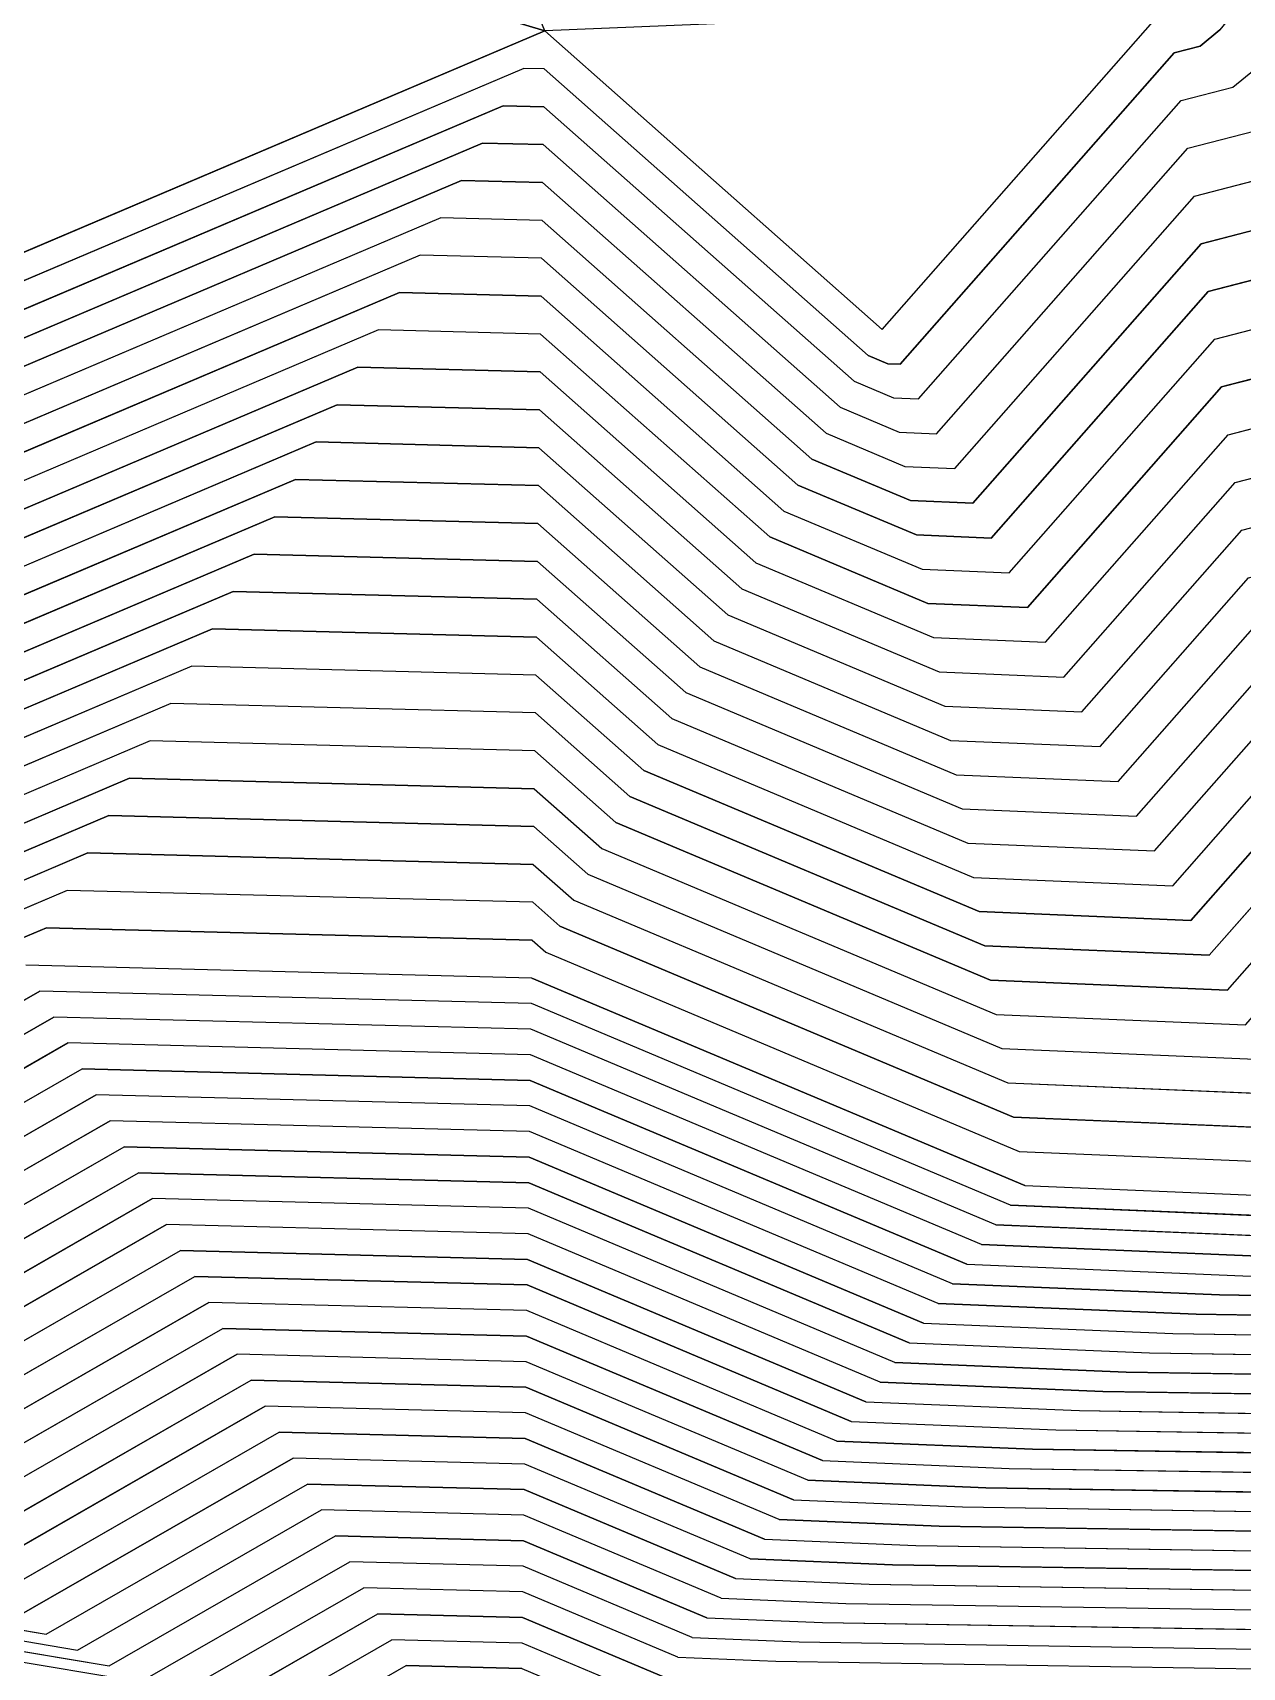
# Model space of a CAD drawing. Extents: x 7084 to 11035, y 13750 to 16729.
# Drawn here: x 9095.4 to 9309.5, y 14689.5 to 14979 of the extents above; entities that cross this region are included whole.
import ezdxf

# ---------------------------------------------------------------- set-up
doc = ezdxf.new("R2010")
doc.units = 0
doc.layers.add('Level 1', color=7, linetype='Continuous')

msp = doc.modelspace()

# ---------------------------------------------------------------- linework, layer by layer
at = {"layer": 'Level 1'}
for p, q in [((9245.76, 14926.48), (9296.31, 14983.92)), ((9018.3, 14908.1), (9186.02, 14979.33)), ((9186.02, 14979.33), (9018.3, 14908.1)), ((9186.02, 14979.33), (9245.76, 14926.48)), ((9302.1, 14976.66), (9305.59, 14979.51)), ((9297.5, 14975.47), (9302.1, 14976.66)), ((9248.98, 14920.32), (9297.5, 14975.47)), ((9307.89, 14969.4), (9314.87, 14975.1)), ((9182.35, 14972.71), (9021.33, 14904.33)), ((9185.93, 14972.62), (9182.35, 14972.71)), ((9185.93, 14972.62), (9243.28, 14921.88)), ((9298.7, 14967.01), (9307.89, 14969.4)), ((9178.67, 14966.09), (9024.36, 14900.56)), ((9185.84, 14965.91), (9178.67, 14966.09)), ((9185.84, 14965.91), (9240.8, 14917.29)), ((9252.19, 14914.16), (9298.7, 14967.01)), ((9299.89, 14958.55), (9313.68, 14962.14)), ((9174.99, 14959.47), (9027.39, 14896.79)), ((9185.75, 14959.2), (9174.99, 14959.47)), ((9185.75, 14959.2), (9238.32, 14912.69)), ((9255.41, 14908.01), (9299.89, 14958.55)), ((9171.32, 14952.86), (9030.43, 14893.03)), ((9185.66, 14952.49), (9171.32, 14952.86)), ((9301.09, 14950.1), (9319.47, 14954.88)), ((9185.66, 14952.49), (9235.84, 14908.1)), ((9258.63, 14901.85), (9301.09, 14950.1)), ((9302.28, 14941.64), (9325.26, 14947.62)), ((9167.64, 14946.24), (9033.46, 14889.26)), ((9185.56, 14945.78), (9167.64, 14946.24)), ((9185.56, 14945.78), (9233.35, 14903.5)), ((9261.85, 14895.69), (9302.28, 14941.64)), ((9163.97, 14939.62), (9036.49, 14885.49)), ((9185.47, 14939.07), (9163.97, 14939.62)), ((9185.47, 14939.07), (9230.87, 14898.91)), ((9303.48, 14933.19), (9331.05, 14940.36)), ((9160.29, 14933), (9039.53, 14881.72)), ((9185.38, 14932.36), (9160.29, 14933)), ((9265.06, 14889.53), (9303.48, 14933.19)), ((9304.67, 14924.73), (9336.84, 14933.1)), ((9185.38, 14932.36), (9228.39, 14894.31)), ((9156.61, 14926.39), (9042.56, 14877.95)), ((9185.29, 14925.65), (9156.61, 14926.39)), ((9185.29, 14925.65), (9225.91, 14889.72)), ((9268.28, 14883.38), (9304.67, 14924.73)), ((9305.87, 14916.28), (9342.63, 14925.84)), ((9243.28, 14921.88), (9246.77, 14920.41)), ((9152.94, 14919.77), (9045.59, 14874.19)), ((9185.2, 14918.94), (9152.94, 14919.77)), ((9185.2, 14918.94), (9223.43, 14885.12)), ((9246.77, 14920.41), (9248.98, 14920.32)), ((9307.06, 14907.82), (9348.42, 14918.58)), ((9240.8, 14917.29), (9247.78, 14914.35)), ((9271.5, 14877.22), (9305.87, 14916.28)), ((9149.26, 14913.15), (9048.62, 14870.42)), ((9185.1, 14912.23), (9149.26, 14913.15)), ((9238.32, 14912.69), (9248.79, 14908.28)), ((9247.78, 14914.35), (9252.19, 14914.16)), ((9185.1, 14912.23), (9220.95, 14880.53)), ((9308.26, 14899.37), (9354.21, 14911.32)), ((9145.58, 14906.54), (9051.66, 14866.65)), ((9185.01, 14905.53), (9145.58, 14906.54)), ((9235.84, 14908.1), (9249.81, 14902.22)), ((9248.79, 14908.28), (9255.41, 14908.01)), ((9274.71, 14871.06), (9307.06, 14907.82)), ((9185.01, 14905.53), (9218.47, 14875.93)), ((9309.45, 14890.91), (9360, 14904.05)), ((9233.35, 14903.5), (9250.82, 14896.15)), ((9249.81, 14902.22), (9258.63, 14901.85)), ((9141.91, 14899.92), (9054.69, 14862.88)), ((9184.92, 14898.82), (9141.91, 14899.92)), ((9184.92, 14898.82), (9215.98, 14871.34)), ((9230.87, 14898.91), (9251.83, 14890.08)), ((9277.93, 14864.9), (9308.26, 14899.37)), ((9250.82, 14896.15), (9261.85, 14895.69)), ((9138.23, 14893.3), (9057.72, 14859.11)), ((9184.83, 14892.11), (9138.23, 14893.3)), ((9184.83, 14892.11), (9213.5, 14866.74)), ((9228.39, 14894.31), (9252.84, 14884.02)), ((9225.91, 14889.72), (9253.85, 14877.95)), ((9251.83, 14890.08), (9265.06, 14889.53)), ((9281.15, 14858.75), (9309.45, 14890.91)), ((9134.56, 14886.68), (9060.76, 14855.34)), ((9184.74, 14885.4), (9134.56, 14886.68)), ((9184.74, 14885.4), (9211.02, 14862.15)), ((9223.43, 14885.12), (9254.86, 14871.89)), ((9252.84, 14884.02), (9268.28, 14883.38)), ((9220.95, 14880.53), (9255.87, 14865.82)), ((9284.36, 14852.59), (9310.65, 14882.46)), ((9130.88, 14880.07), (9063.79, 14851.58)), ((9184.64, 14878.69), (9130.88, 14880.07)), ((9184.64, 14878.69), (9208.54, 14857.55)), ((9253.85, 14877.95), (9271.5, 14877.22)), ((9218.47, 14875.93), (9256.88, 14859.76)), ((9127.2, 14873.45), (9066.82, 14847.81)), ((9184.55, 14871.98), (9127.2, 14873.45)), ((9184.55, 14871.98), (9206.06, 14852.96)), ((9254.86, 14871.89), (9274.71, 14871.06)), ((9287.58, 14846.43), (9311.84, 14874)), ((9215.98, 14871.34), (9257.89, 14853.69)), ((9123.53, 14866.83), (9069.85, 14844.04)), ((9184.46, 14865.27), (9123.53, 14866.83)), ((9213.5, 14866.74), (9258.9, 14847.62)), ((9184.46, 14865.27), (9203.58, 14848.36)), ((9255.87, 14865.82), (9277.93, 14864.9)), ((9290.8, 14840.27), (9313.04, 14865.55)), ((9119.85, 14860.22), (9072.89, 14840.27)), ((9184.37, 14858.56), (9119.85, 14860.22)), ((9211.02, 14862.15), (9259.92, 14841.56)), ((9184.37, 14858.56), (9201.1, 14843.76)), ((9208.54, 14857.55), (9260.93, 14835.49)), ((9256.88, 14859.76), (9281.15, 14858.75)), ((9294.01, 14834.11), (9314.23, 14857.09)), ((9116.17, 14853.6), (9075.92, 14836.5)), ((9184.28, 14851.85), (9116.17, 14853.6)), ((9184.28, 14851.85), (9198.61, 14839.17)), ((9206.06, 14852.96), (9261.94, 14829.43)), ((9257.89, 14853.69), (9284.36, 14852.59)), ((9297.23, 14827.96), (9315.43, 14848.64)), ((9112.5, 14846.98), (9078.95, 14832.74)), ((9184.18, 14845.14), (9112.5, 14846.98)), ((9203.58, 14848.36), (9262.95, 14823.36)), ((9258.9, 14847.62), (9287.58, 14846.43)), ((9184.18, 14845.14), (9196.13, 14834.57)), ((9201.1, 14843.76), (9263.96, 14817.3)), ((9108.82, 14840.36), (9081.99, 14828.97)), ((9184.09, 14838.43), (9108.82, 14840.36)), ((9259.92, 14841.56), (9290.8, 14840.27)), ((9300.45, 14821.8), (9316.62, 14840.18)), ((9184.09, 14838.43), (9193.65, 14829.98)), ((9198.61, 14839.17), (9264.97, 14811.23)), ((9196.13, 14834.57), (9265.98, 14805.16)), ((9260.93, 14835.49), (9294.01, 14834.11)), ((9105.15, 14833.75), (9085.02, 14825.2)), ((9184, 14831.72), (9105.15, 14833.75)), ((9184, 14831.72), (9191.17, 14825.38)), ((9303.66, 14815.64), (9317.82, 14831.72)), ((9193.65, 14829.98), (9266.99, 14799.1)), ((9261.94, 14829.43), (9297.23, 14827.96)), ((9101.47, 14827.13), (9088.05, 14821.43)), ((9183.91, 14825.02), (9101.47, 14827.13)), ((9183.91, 14825.02), (9188.69, 14820.79)), ((9191.17, 14825.38), (9268, 14793.03)), ((9262.95, 14823.36), (9300.45, 14821.8)), ((9306.88, 14809.48), (9319.01, 14823.27)), ((9097.79, 14820.51), (9091.08, 14817.66)), ((9183.82, 14818.31), (9097.79, 14820.51)), ((9188.69, 14820.79), (9269.01, 14786.97)), ((9183.82, 14818.31), (9186.21, 14816.19)), ((9263.96, 14817.3), (9303.66, 14815.64)), ((9183.73, 14811.6), (9094.12, 14813.9)), ((9186.21, 14816.19), (9270.02, 14780.9)), ((9271.04, 14774.84), (9183.73, 14811.6)), ((9183.73, 14811.6), (9271.04, 14774.84)), ((9264.97, 14811.23), (9306.88, 14809.48)), ((8991.71, 14749.04), (9096.61, 14809.3)), ((9183.66, 14807.07), (9096.61, 14809.3)), ((9268.48, 14771.36), (9183.66, 14807.07)), ((9265.98, 14805.16), (9310.1, 14803.33)), ((8997.29, 14746.21), (9099.11, 14804.7)), ((9183.59, 14802.54), (9099.11, 14804.7)), ((9265.92, 14767.88), (9183.59, 14802.54)), ((9002.87, 14743.39), (9101.6, 14800.11)), ((9183.53, 14798.01), (9101.6, 14800.11)), ((9263.36, 14764.4), (9183.53, 14798.01)), ((9266.99, 14799.1), (9313.31, 14797.17)), ((9008.45, 14740.57), (9104.1, 14795.51)), ((9183.46, 14793.48), (9104.1, 14795.51)), ((9014.03, 14737.75), (9106.59, 14790.92)), ((9183.4, 14788.95), (9106.59, 14790.92)), ((9260.79, 14760.92), (9183.46, 14793.48)), ((9268, 14793.03), (9316.53, 14791.01)), ((9258.23, 14757.44), (9183.4, 14788.95)), ((9019.61, 14734.92), (9109.08, 14786.32)), ((9183.33, 14784.42), (9109.08, 14786.32)), ((9269.01, 14786.97), (9319.75, 14784.85)), ((9255.67, 14753.96), (9183.33, 14784.42)), ((9025.19, 14732.1), (9111.58, 14781.73)), ((9183.27, 14779.89), (9111.58, 14781.73)), ((9253.11, 14750.48), (9183.27, 14779.89)), ((9270.02, 14780.9), (9322.96, 14778.7)), ((9030.77, 14729.28), (9114.07, 14777.13)), ((9183.2, 14775.36), (9114.07, 14777.13)), ((9250.55, 14747), (9183.2, 14775.36)), ((9271.04, 14774.84), (9326.18, 14772.54)), ((9036.35, 14726.45), (9116.57, 14772.54)), ((9183.13, 14770.83), (9116.57, 14772.54)), ((9247.99, 14743.52), (9183.13, 14770.83)), ((9268.48, 14771.36), (9322.04, 14769.12)), ((9041.93, 14723.63), (9119.06, 14767.94)), ((9183.07, 14766.3), (9119.06, 14767.94)), ((9265.92, 14767.88), (9317.91, 14765.71)), ((9245.43, 14740.04), (9183.07, 14766.3)), ((9047.51, 14720.81), (9121.56, 14763.35)), ((9183, 14761.77), (9121.56, 14763.35)), ((9242.87, 14736.56), (9183, 14761.77)), ((9263.36, 14764.4), (9313.77, 14762.3)), ((9260.79, 14760.92), (9309.64, 14758.88)), ((9053.09, 14717.99), (9124.05, 14758.75)), ((9182.94, 14757.24), (9124.05, 14758.75)), ((9240.31, 14733.08), (9182.94, 14757.24)), ((9258.23, 14757.44), (9305.5, 14755.47)), ((9058.67, 14715.16), (9126.55, 14754.16)), ((9182.87, 14752.71), (9126.55, 14754.16)), ((9255.67, 14753.96), (9301.36, 14752.06)), ((9305.5, 14755.47), (9347.19, 14754.81)), ((9237.75, 14729.6), (9182.87, 14752.71)), ((9253.11, 14750.48), (9297.23, 14748.64)), ((9301.36, 14752.06), (9351.39, 14751.27)), ((9064.25, 14712.34), (9129.04, 14749.56)), ((9182.81, 14748.18), (9129.04, 14749.56)), ((9235.19, 14726.13), (9182.81, 14748.18)), ((9297.23, 14748.64), (9355.59, 14747.72)), ((9069.83, 14709.52), (9131.54, 14744.97)), ((9182.74, 14743.65), (9131.54, 14744.97)), ((9250.55, 14747), (9293.09, 14745.23)), ((9293.09, 14745.23), (9359.79, 14744.18)), ((9232.63, 14722.65), (9182.74, 14743.65)), ((9247.99, 14743.52), (9288.96, 14741.82)), ((9288.96, 14741.82), (9363.99, 14740.63)), ((9075.41, 14706.69), (9134.03, 14740.37)), ((9182.68, 14739.12), (9134.03, 14740.37)), ((9230.07, 14719.17), (9182.68, 14739.12)), ((9245.43, 14740.04), (9284.82, 14738.4)), ((9080.99, 14703.87), (9136.53, 14735.78)), ((9182.61, 14734.59), (9136.53, 14735.78)), ((9242.87, 14736.56), (9280.69, 14734.99)), ((9284.82, 14738.4), (9368.19, 14737.09)), ((9227.51, 14715.69), (9182.61, 14734.59)), ((9240.31, 14733.08), (9276.55, 14731.57)), ((9280.69, 14734.99), (9372.39, 14733.54)), ((9086.57, 14701.05), (9139.02, 14731.18)), ((9182.54, 14730.06), (9139.02, 14731.18)), ((9224.95, 14712.21), (9182.54, 14730.06)), ((9276.55, 14731.57), (9376.6, 14730)), ((9237.75, 14729.6), (9272.41, 14728.16)), ((9272.41, 14728.16), (9380.8, 14726.45)), ((9092.15, 14698.23), (9141.51, 14726.59)), ((9182.48, 14725.53), (9141.51, 14726.59)), ((9222.39, 14708.73), (9182.48, 14725.53)), ((9235.19, 14726.13), (9268.28, 14724.75)), ((9268.28, 14724.75), (9385, 14722.91)), ((9097.73, 14695.4), (9144.01, 14721.99)), ((9182.41, 14721.01), (9144.01, 14721.99)), ((9232.63, 14722.65), (9264.14, 14721.33)), ((9264.14, 14721.33), (9389.2, 14719.36)), ((9219.83, 14705.25), (9182.41, 14721.01)), ((9230.07, 14719.17), (9260.01, 14717.92)), ((8964.07, 14716.02), (9103.31, 14692.58)), ((8965.12, 14717.72), (9097.73, 14695.4)), ((9103.31, 14692.58), (9146.5, 14717.39)), ((9182.35, 14716.48), (9146.5, 14717.39)), ((9217.27, 14701.77), (9182.35, 14716.48)), ((9227.51, 14715.69), (9255.87, 14714.51)), ((9260.01, 14717.92), (9393.4, 14715.82)), ((8961.97, 14712.6), (9114.47, 14686.93)), ((8963.02, 14714.31), (9108.89, 14689.76)), ((9108.89, 14689.76), (9149, 14712.8)), ((9182.28, 14711.95), (9149, 14712.8)), ((9255.87, 14714.51), (9397.6, 14712.27)), ((9214.71, 14698.29), (9182.28, 14711.95)), ((9224.95, 14712.21), (9251.74, 14711.09)), ((9251.74, 14711.09), (9401.8, 14708.73)), ((9114.47, 14686.93), (9151.49, 14708.2)), ((9182.22, 14707.42), (9151.49, 14708.2)), ((9212.15, 14694.81), (9182.22, 14707.42)), ((9222.39, 14708.73), (9247.6, 14707.68)), ((9247.6, 14707.68), (9406.01, 14705.18)), ((9219.83, 14705.25), (9243.46, 14704.27)), ((9243.46, 14704.27), (9410.21, 14701.64)), ((9120.05, 14684.11), (9153.99, 14703.61)), ((9182.15, 14702.89), (9153.99, 14703.61)), ((9209.59, 14691.33), (9182.15, 14702.89)), ((9217.27, 14701.77), (9239.33, 14700.85)), ((9125.63, 14681.29), (9156.48, 14699.01)), ((9182.08, 14698.36), (9156.48, 14699.01)), ((9207.03, 14687.85), (9182.08, 14698.36)), ((9214.71, 14698.29), (9235.19, 14697.44)), ((9239.33, 14700.85), (9414.41, 14698.09)), ((9235.19, 14697.44), (9418.61, 14694.55)), ((9131.21, 14678.47), (9158.98, 14694.42)), ((9182.02, 14693.83), (9158.98, 14694.42)), ((9204.47, 14684.37), (9182.02, 14693.83)), ((9212.15, 14694.81), (9231.06, 14694.02)), ((9231.06, 14694.02), (9422.81, 14691)), ((9136.79, 14675.64), (9161.47, 14689.82)), ((9181.95, 14689.3), (9161.47, 14689.82)), ((9209.59, 14691.33), (9226.92, 14690.61)), ((9226.92, 14690.61), (9427.01, 14687.46))]:
    msp.add_line(p, q, dxfattribs=at)
for points in [[(9546.2, 15317.54), (9569.36, 15198.43), (9518.08, 15085.94), (9532.87, 15020.32), (9496.48, 14945.87), (9463.39, 14904.51), (9400.53, 14853.23), (9317.82, 14831.72), (9303.66, 14815.64), (9263.96, 14817.3), (9201.1, 14843.76), (9184.37, 14858.56), (9119.85, 14860.22), (9072.89, 14840.27), (8995.14, 14795.61), (8968.76, 14777.59), (8892.66, 14772.63), (8813.25, 14825.57), (8801.03, 14841.01), (8762.98, 14895.6), (8743.13, 14955.15), (8750.21, 14973.17)], [(9546.2, 15317.54), (9569.36, 15198.43), (9518.08, 15085.94), (9532.87, 15020.32), (9496.48, 14945.87), (9463.39, 14904.51), (9400.53, 14853.23), (9317.82, 14831.72), (9303.66, 14815.64), (9263.96, 14817.3), (9201.1, 14843.76), (9184.37, 14858.56), (9119.85, 14860.22), (9072.89, 14840.27), (8995.14, 14795.61), (8968.76, 14777.59), (8892.66, 14772.63), (8813.25, 14825.57), (8801.03, 14841.01), (8762.98, 14895.6), (8743.13, 14955.15), (8750.21, 14973.17)], [(9529.38, 15312.02), (9551.26, 15199.53), (9502.82, 15093.29), (9519.73, 15018.29), (9485.36, 14947.99), (9454.11, 14908.93), (9394.74, 14860.49), (9316.62, 14840.18), (9300.45, 14821.8), (9262.95, 14823.36), (9203.58, 14848.36), (9184.46, 14865.27), (9123.53, 14866.83), (9069.85, 14844.04), (8996.42, 14801.86), (8966.28, 14781.27), (8894.41, 14776.58), (8819.41, 14826.58), (8805.44, 14844.22), (8769.51, 14895.78)], [(9529.38, 15312.02), (9551.26, 15199.53), (9502.82, 15093.29), (9519.73, 15018.29), (9485.36, 14947.99), (9454.11, 14908.93), (9394.74, 14860.49), (9316.62, 14840.18), (9300.45, 14821.8), (9262.95, 14823.36), (9203.58, 14848.36), (9184.46, 14865.27), (9123.53, 14866.83), (9069.85, 14844.04), (8996.42, 14801.86), (8966.28, 14781.27), (8894.41, 14776.58), (8819.41, 14826.58), (8805.44, 14844.22), (8769.51, 14895.78)], [(8776.03, 14895.97), (8809.85, 14847.44), (8825.57, 14827.59), (8896.15, 14780.53), (8963.8, 14784.95), (8997.71, 14808.11), (9066.82, 14847.81), (9127.2, 14873.45), (9184.55, 14871.98), (9206.06, 14852.96), (9261.94, 14829.43), (9297.23, 14827.96), (9315.43, 14848.64), (9388.95, 14867.75), (9444.83, 14913.34), (9474.24, 14950.1), (9506.59, 15016.27), (9487.57, 15100.64), (9533.15, 15200.63), (9512.56, 15306.51)], [(8776.03, 14895.97), (8809.85, 14847.44), (8825.57, 14827.59), (8896.15, 14780.53), (8963.8, 14784.95), (8997.71, 14808.11), (9066.82, 14847.81), (9127.2, 14873.45), (9184.55, 14871.98), (9206.06, 14852.96), (9261.94, 14829.43), (9297.23, 14827.96), (9315.43, 14848.64), (9388.95, 14867.75), (9444.83, 14913.34), (9474.24, 14950.1), (9506.59, 15016.27), (9487.57, 15100.64), (9533.15, 15200.63), (9512.56, 15306.51)], [(9186.02, 14979.33), (9245.76, 14926.48), (9296.31, 14983.92), (9186.02, 14979.33), (9032.08, 15025.28), (8871.25, 15183.82), (8841.38, 15075.83), (8905.71, 14963.24), (8841.38, 15075.83), (9032.08, 15025.28), (9186.02, 14979.33), (9018.3, 14908.1), (8905.71, 14963.24), (8910.31, 14988.52), (8841.38, 15075.83), (9032.08, 15025.28), (8871.25, 15183.82), (9094.12, 15087.31), (9110.2, 15300.99)], [(9186.02, 14979.33), (9245.76, 14926.48), (9296.31, 14983.92), (9186.02, 14979.33), (9032.08, 15025.28), (8871.25, 15183.82), (8841.38, 15075.83), (8905.71, 14963.24), (8841.38, 15075.83), (9032.08, 15025.28), (9186.02, 14979.33), (9018.3, 14908.1), (8905.71, 14963.24), (8910.31, 14988.52), (8841.38, 15075.83), (9032.08, 15025.28), (8871.25, 15183.82), (9094.12, 15087.31), (9110.2, 15300.99)], [(9110.2, 15300.99), (9243.46, 15218.28), (9296.31, 14983.92), (9186.02, 14979.33), (9149.26, 15068.93), (9032.08, 15025.28), (9018.3, 14908.1), (9186.02, 14979.33), (9149.26, 15068.93), (9296.31, 14983.92), (9149.26, 15068.93), (9094.12, 15087.31), (9027.49, 15300.99)], [(9110.2, 15300.99), (9243.46, 15218.28), (9296.31, 14983.92), (9186.02, 14979.33), (9149.26, 15068.93), (9032.08, 15025.28), (9018.3, 14908.1), (9186.02, 14979.33), (9149.26, 15068.93), (9296.31, 14983.92), (9149.26, 15068.93), (9094.12, 15087.31), (9027.49, 15300.99)], [(9260.93, 14835.49), (9294.01, 14834.11), (9314.23, 14857.09), (9383.16, 14875.01), (9435.55, 14917.75), (9463.12, 14952.21), (9493.45, 15014.25), (9472.31, 15107.99), (9515.04, 15201.74), (9495.74, 15300.99)], [(9260.93, 14835.49), (9294.01, 14834.11), (9314.23, 14857.09), (9383.16, 14875.01), (9435.55, 14917.75), (9463.12, 14952.21), (9493.45, 15014.25), (9472.31, 15107.99), (9515.04, 15201.74), (9495.74, 15300.99)], [(8789.08, 14896.33), (8818.68, 14853.87), (8837.88, 14829.61), (8899.65, 14788.44), (8958.83, 14792.3), (9000.28, 14820.6), (9060.76, 14855.34), (9134.56, 14886.68), (9184.74, 14885.4), (9211.02, 14862.15), (9259.92, 14841.56), (9290.8, 14840.27), (9313.04, 14865.55), (9377.37, 14882.27), (9426.26, 14922.16), (9452, 14954.33), (9480.3, 15012.23), (9457.05, 15115.35), (9496.94, 15202.84), (9478.93, 15295.48)], [(8789.08, 14896.33), (8818.68, 14853.87), (8837.88, 14829.61), (8899.65, 14788.44), (8958.83, 14792.3), (9000.28, 14820.6), (9060.76, 14855.34), (9134.56, 14886.68), (9184.74, 14885.4), (9211.02, 14862.15), (9259.92, 14841.56), (9290.8, 14840.27), (9313.04, 14865.55), (9377.37, 14882.27), (9426.26, 14922.16), (9452, 14954.33), (9480.3, 15012.23), (9457.05, 15115.35), (9496.94, 15202.84), (9478.93, 15295.48)], [(8781.27, 14939.53), (8795.61, 14896.52), (8823.09, 14857.09), (8844.04, 14830.62), (8901.39, 14792.39), (8956.35, 14795.97), (9001.57, 14826.85), (9057.72, 14859.11), (9138.23, 14893.3), (9184.83, 14892.11), (9213.5, 14866.74), (9258.9, 14847.62), (9287.58, 14846.43), (9311.84, 14874), (9371.58, 14889.53), (9416.98, 14926.57), (9440.88, 14956.44), (9467.16, 15010.21), (9441.8, 15122.7), (9478.83, 15203.94), (9462.11, 15289.97)], [(8781.27, 14939.53), (8795.61, 14896.52), (8823.09, 14857.09), (8844.04, 14830.62), (8901.39, 14792.39), (8956.35, 14795.97), (9001.57, 14826.85), (9057.72, 14859.11), (9138.23, 14893.3), (9184.83, 14892.11), (9213.5, 14866.74), (9258.9, 14847.62), (9287.58, 14846.43), (9311.84, 14874), (9371.58, 14889.53), (9416.98, 14926.57), (9440.88, 14956.44), (9467.16, 15010.21), (9441.8, 15122.7), (9478.83, 15203.94), (9462.11, 15289.97)], [(8768.59, 15028.4), (8802.04, 14969.86), (8788.9, 14936.41), (8802.13, 14896.7), (8827.5, 14860.31), (8850.2, 14831.63), (8903.14, 14796.34), (8953.87, 14799.65), (9002.86, 14833.1), (9054.69, 14862.88), (9141.91, 14899.92), (9184.92, 14898.82), (9215.98, 14871.34), (9257.89, 14853.69), (9284.36, 14852.59), (9310.65, 14882.46), (9365.79, 14896.79), (9407.7, 14930.98), (9429.76, 14958.55), (9454.02, 15008.18), (9426.54, 15130.05), (9460.73, 15205.05), (9445.29, 15284.45)], [(8768.59, 15028.4), (8802.04, 14969.86), (8788.9, 14936.41), (8802.13, 14896.7), (8827.5, 14860.31), (8850.2, 14831.63), (8903.14, 14796.34), (8953.87, 14799.65), (9002.86, 14833.1), (9054.69, 14862.88), (9141.91, 14899.92), (9184.92, 14898.82), (9215.98, 14871.34), (9257.89, 14853.69), (9284.36, 14852.59), (9310.65, 14882.46), (9365.79, 14896.79), (9407.7, 14930.98), (9429.76, 14958.55), (9454.02, 15008.18), (9426.54, 15130.05), (9460.73, 15205.05), (9445.29, 15284.45)], [(8951.39, 14803.33), (9004.14, 14839.35), (9051.66, 14866.65), (9145.58, 14906.54), (9185.01, 14905.53), (9218.47, 14875.93), (9256.88, 14859.76), (9281.15, 14858.75), (9309.45, 14890.91), (9360, 14904.05), (9398.42, 14935.39), (9418.64, 14960.67), (9440.88, 15006.16), (9411.28, 15137.4), (9442.62, 15206.15), (9428.47, 15278.94)], [(8951.39, 14803.33), (9004.14, 14839.35), (9051.66, 14866.65), (9145.58, 14906.54), (9185.01, 14905.53), (9218.47, 14875.93), (9256.88, 14859.76), (9281.15, 14858.75), (9309.45, 14890.91), (9360, 14904.05), (9398.42, 14935.39), (9418.64, 14960.67), (9440.88, 15006.16), (9411.28, 15137.4), (9442.62, 15206.15), (9428.47, 15278.94)], [(8819.32, 14968.76), (8804.16, 14930.16), (8815.18, 14897.07), (8836.32, 14866.74), (8862.52, 14833.66), (8906.63, 14804.25), (8948.91, 14807), (9005.43, 14845.6), (9048.62, 14870.42), (9149.26, 14913.15), (9185.1, 14912.23), (9220.95, 14880.53), (9255.87, 14865.82), (9277.93, 14864.9), (9308.26, 14899.37), (9354.21, 14911.32), (9389.13, 14939.81), (9407.52, 14962.78), (9427.73, 15004.14), (9396.03, 15144.76), (9424.52, 15207.25), (9411.65, 15273.42)], [(8819.32, 14968.76), (8804.16, 14930.16), (8815.18, 14897.07), (8836.32, 14866.74), (8862.52, 14833.66), (8906.63, 14804.25), (8948.91, 14807), (9005.43, 14845.6), (9048.62, 14870.42), (9149.26, 14913.15), (9185.1, 14912.23), (9220.95, 14880.53), (9255.87, 14865.82), (9277.93, 14864.9), (9308.26, 14899.37), (9354.21, 14911.32), (9389.13, 14939.81), (9407.52, 14962.78), (9427.73, 15004.14), (9396.03, 15144.76), (9424.52, 15207.25), (9411.65, 15273.42)], [(8821.71, 14897.25), (8840.73, 14869.96), (8868.67, 14834.67), (8908.38, 14808.2), (8946.43, 14810.68), (9006.72, 14851.85), (9045.59, 14874.19), (9152.94, 14919.77), (9185.2, 14918.94), (9223.43, 14885.12), (9254.86, 14871.89), (9274.71, 14871.06), (9307.06, 14907.82), (9348.42, 14918.58), (9379.85, 14944.22), (9396.39, 14964.9), (9414.59, 15002.12), (9380.77, 15152.11), (9406.41, 15208.35), (9394.83, 15267.91)], [(8821.71, 14897.25), (8840.73, 14869.96), (8868.67, 14834.67), (8908.38, 14808.2), (8946.43, 14810.68), (9006.72, 14851.85), (9045.59, 14874.19), (9152.94, 14919.77), (9185.2, 14918.94), (9223.43, 14885.12), (9254.86, 14871.89), (9274.71, 14871.06), (9307.06, 14907.82), (9348.42, 14918.58), (9379.85, 14944.22), (9396.39, 14964.9), (9414.59, 15002.12), (9380.77, 15152.11), (9406.41, 15208.35), (9394.83, 15267.91)], [(9116.17, 14853.6), (9075.92, 14836.5), (8993.85, 14789.36), (8971.24, 14773.92), (8890.91, 14768.68), (8807.1, 14824.56), (8796.62, 14837.79), (8756.46, 14895.42), (8735.5, 14958.28), (8741.57, 14973.72), (8726.13, 15000.74), (8726.13, 15040.9), (8745.34, 15084.56), (8768.04, 15131.7), (8775.21, 15157.62), (8782.19, 15178.58), (8792.67, 15234.46)], [(9116.17, 14853.6), (9075.92, 14836.5), (8993.85, 14789.36), (8971.24, 14773.92), (8890.91, 14768.68), (8807.1, 14824.56), (8796.62, 14837.79), (8756.46, 14895.42), (8735.5, 14958.28), (8741.57, 14973.72), (8726.13, 15000.74), (8726.13, 15040.9), (8745.34, 15084.56), (8768.04, 15131.7), (8775.21, 15157.62), (8782.19, 15178.58), (8792.67, 15234.46)], [(8905.62, 14840.73), (8918.85, 14831.91), (8931.54, 14832.74), (9014.44, 14889.35), (9027.39, 14896.79), (9174.99, 14959.47), (9185.75, 14959.2), (9238.32, 14912.69), (9248.79, 14908.28), (9255.41, 14908.01), (9299.89, 14958.55), (9313.68, 14962.14), (9324.16, 14970.69), (9329.67, 14977.58), (9335.74, 14989.99), (9289.23, 15196.22), (9297.78, 15214.97), (9293.92, 15234.82)], [(8905.62, 14840.73), (8918.85, 14831.91), (8931.54, 14832.74), (9014.44, 14889.35), (9027.39, 14896.79), (9174.99, 14959.47), (9185.75, 14959.2), (9238.32, 14912.69), (9248.79, 14908.28), (9255.41, 14908.01), (9299.89, 14958.55), (9313.68, 14962.14), (9324.16, 14970.69), (9329.67, 14977.58), (9335.74, 14989.99), (9289.23, 15196.22), (9297.78, 15214.97), (9293.92, 15234.82)], [(9182.61, 14734.59), (9136.53, 14735.78), (9080.99, 14703.87), (8968.27, 14722.84), (8913.92, 14719.3), (8829.1, 14721.53), (8772.38, 14759.34), (8703.19, 14759.34), (8676.01, 14798.34), (8649.23, 14886.5), (8635.05, 14929.04), (8629.47, 14956.94), (8629.47, 14984.12), (8621.66, 15057.77), (8634.66, 15087.31), (8639.12, 15143.11), (8654.48, 15175.02), (8659.21, 15189.2), (8666.3, 15227.01)], [(9182.61, 14734.59), (9136.53, 14735.78), (9080.99, 14703.87), (8968.27, 14722.84), (8913.92, 14719.3), (8829.1, 14721.53), (8772.38, 14759.34), (8703.19, 14759.34), (8676.01, 14798.34), (8649.23, 14886.5), (8635.05, 14929.04), (8629.47, 14956.94), (8629.47, 14984.12), (8621.66, 15057.77), (8634.66, 15087.31), (8639.12, 15143.11), (8654.48, 15175.02), (8659.21, 15189.2), (8666.3, 15227.01)], [(8809.21, 15223.79), (8800.94, 15179.68), (8795.42, 15163.14), (8783.48, 15119.94), (8765.56, 15082.72), (8750.39, 15048.25), (8750.39, 15016.55), (8776.12, 14971.51), (8766.01, 14945.78), (8782.56, 14896.15), (8814.27, 14850.66), (8831.73, 14828.6), (8897.9, 14784.49), (8961.31, 14788.62), (8999, 14814.35), (9063.79, 14851.58), (9130.88, 14880.07), (9184.64, 14878.69), (9208.54, 14857.55), (9260.93, 14835.49)], [(8809.21, 15223.79), (8800.94, 15179.68), (8795.42, 15163.14), (8783.48, 15119.94), (8765.56, 15082.72), (8750.39, 15048.25), (8750.39, 15016.55), (8776.12, 14971.51), (8766.01, 14945.78), (8782.56, 14896.15), (8814.27, 14850.66), (8831.73, 14828.6), (8897.9, 14784.49), (8961.31, 14788.62), (8999, 14814.35), (9063.79, 14851.58), (9130.88, 14880.07), (9184.64, 14878.69), (9208.54, 14857.55), (9260.93, 14835.49)], [(9260.28, 15223.79), (9261.57, 15217.18), (9258.72, 15210.93), (9309.45, 14985.94), (9307.43, 14981.81), (9305.59, 14979.51), (9302.1, 14976.66), (9297.5, 14975.47), (9248.98, 14920.32), (9246.77, 14920.41), (9243.28, 14921.88), (9185.93, 14972.62), (9182.35, 14972.71), (9021.33, 14904.33), (9017.01, 14901.85), (8926.57, 14840.09), (8922.35, 14839.81), (8917.93, 14842.75)], [(9260.28, 15223.79), (9261.57, 15217.18), (9258.72, 15210.93), (9309.45, 14985.94), (9307.43, 14981.81), (9305.59, 14979.51), (9302.1, 14976.66), (9297.5, 14975.47), (9248.98, 14920.32), (9246.77, 14920.41), (9243.28, 14921.88), (9185.93, 14972.62), (9182.35, 14972.71), (9021.33, 14904.33), (9017.01, 14901.85), (8926.57, 14840.09), (8922.35, 14839.81), (8917.93, 14842.75)], [(9325.26, 14947.62), (9302.28, 14941.64), (9261.85, 14895.69), (9250.82, 14896.15), (9233.35, 14903.5), (9185.56, 14945.78), (9167.64, 14946.24), (9033.46, 14889.26), (9011.86, 14876.85), (8936.5, 14825.38), (8915.36, 14824), (8893.3, 14838.71), (8858.38, 14882.82), (8847.81, 14897.99), (8842.3, 14914.53), (8862.52, 14966), (8811.05, 15056.07), (8811.05, 15066.64), (8816.1, 15078.12), (8822.08, 15090.53), (8845.97, 15176.92), (8847.81, 15182.44), (8850.57, 15197.14), (8852.41, 15202.66)], [(9325.26, 14947.62), (9302.28, 14941.64), (9261.85, 14895.69), (9250.82, 14896.15), (9233.35, 14903.5), (9185.56, 14945.78), (9167.64, 14946.24), (9033.46, 14889.26), (9011.86, 14876.85), (8936.5, 14825.38), (8915.36, 14824), (8893.3, 14838.71), (8858.38, 14882.82), (8847.81, 14897.99), (8842.3, 14914.53), (8862.52, 14966), (8811.05, 15056.07), (8811.05, 15066.64), (8816.1, 15078.12), (8822.08, 15090.53), (8845.97, 15176.92), (8847.81, 15182.44), (8850.57, 15197.14), (8852.41, 15202.66)], [(8992.56, 14783.11), (9078.95, 14832.74), (9112.5, 14846.98), (9184.18, 14845.14), (9196.13, 14834.57), (9265.98, 14805.16), (9310.1, 14803.33), (9320.21, 14814.81), (9412.11, 14838.71), (9481.96, 14895.69), (9518.72, 14941.64), (9559.16, 15024.36), (9548.59, 15071.23), (9605.57, 15196.22)], [(8992.56, 14783.11), (9078.95, 14832.74), (9112.5, 14846.98), (9184.18, 14845.14), (9196.13, 14834.57), (9265.98, 14805.16), (9310.1, 14803.33), (9320.21, 14814.81), (9412.11, 14838.71), (9481.96, 14895.69), (9518.72, 14941.64), (9559.16, 15024.36), (9548.59, 15071.23), (9605.57, 15196.22)], [(9587.47, 15197.33), (9533.33, 15078.58), (9546.02, 15022.34), (9507.6, 14943.76), (9472.68, 14900.1), (9406.32, 14845.97), (9319.01, 14823.27), (9306.88, 14809.48), (9264.97, 14811.23), (9198.61, 14839.17), (9184.28, 14851.85), (9116.17, 14853.6)], [(9587.47, 15197.33), (9533.33, 15078.58), (9546.02, 15022.34), (9507.6, 14943.76), (9472.68, 14900.1), (9406.32, 14845.97), (9319.01, 14823.27), (9306.88, 14809.48), (9264.97, 14811.23), (9198.61, 14839.17), (9184.28, 14851.85), (9116.17, 14853.6)], [(8787.8, 14831.36), (8794.78, 14822.53), (8887.42, 14760.77), (8976.2, 14766.56), (8991.28, 14776.86), (9081.99, 14828.97), (9108.82, 14840.36), (9184.09, 14838.43), (9193.65, 14829.98), (9266.99, 14799.1), (9313.31, 14797.17), (9321.4, 14806.36), (9417.9, 14831.45), (9491.24, 14891.28), (9529.84, 14939.53), (9572.3, 15026.38), (9563.85, 15063.88), (9623.68, 15195.12)], [(8787.8, 14831.36), (8794.78, 14822.53), (8887.42, 14760.77), (8976.2, 14766.56), (8991.28, 14776.86), (9081.99, 14828.97), (9108.82, 14840.36), (9184.09, 14838.43), (9193.65, 14829.98), (9266.99, 14799.1), (9313.31, 14797.17), (9321.4, 14806.36), (9417.9, 14831.45), (9491.24, 14891.28), (9529.84, 14939.53), (9572.3, 15026.38), (9563.85, 15063.88), (9623.68, 15195.12)], [(8854.7, 15194.48), (8852.5, 15182.71), (8851.03, 15178.3), (8825.94, 15087.59), (8821.16, 15077.66), (8817.11, 15068.47), (8817.11, 15060.02), (8871.15, 14965.45), (8849.92, 14911.41), (8854.34, 14898.17), (8862.79, 14886.04), (8899.46, 14839.72), (8917.11, 14827.96), (8934.02, 14829.06), (9013.15, 14883.1), (9030.43, 14893.03), (9171.32, 14952.86), (9185.66, 14952.49), (9235.84, 14908.1), (9249.81, 14902.22), (9258.63, 14901.85), (9301.09, 14950.1), (9319.47, 14954.88)], [(8854.7, 15194.48), (8852.5, 15182.71), (8851.03, 15178.3), (8825.94, 15087.59), (8821.16, 15077.66), (8817.11, 15068.47), (8817.11, 15060.02), (8871.15, 14965.45), (8849.92, 14911.41), (8854.34, 14898.17), (8862.79, 14886.04), (8899.46, 14839.72), (8917.11, 14827.96), (8934.02, 14829.06), (9013.15, 14883.1), (9030.43, 14893.03), (9171.32, 14952.86), (9185.66, 14952.49), (9235.84, 14908.1), (9249.81, 14902.22), (9258.63, 14901.85), (9301.09, 14950.1), (9319.47, 14954.88)], [(8861.87, 15183.26), (8861.14, 15181.06), (8833.66, 15081.71), (8831.27, 15076.75), (8829.25, 15072.15), (8829.25, 15067.92), (8888.43, 14964.34), (8865.18, 14905.16), (8867.39, 14898.54), (8871.61, 14892.47), (8911.78, 14841.74), (8920.6, 14835.86), (8929.06, 14836.41), (9015.72, 14895.6), (9024.36, 14900.56), (9178.67, 14966.09), (9185.84, 14965.91), (9240.8, 14917.29), (9247.78, 14914.35), (9252.19, 14914.16), (9298.7, 14967.01), (9307.89, 14969.4), (9314.87, 14975.1)], [(8861.87, 15183.26), (8861.14, 15181.06), (8833.66, 15081.71), (8831.27, 15076.75), (8829.25, 15072.15), (8829.25, 15067.92), (8888.43, 14964.34), (8865.18, 14905.16), (8867.39, 14898.54), (8871.61, 14892.47), (8911.78, 14841.74), (8920.6, 14835.86), (8929.06, 14836.41), (9015.72, 14895.6), (9024.36, 14900.56), (9178.67, 14966.09), (9185.84, 14965.91), (9240.8, 14917.29), (9247.78, 14914.35), (9252.19, 14914.16), (9298.7, 14967.01), (9307.89, 14969.4), (9314.87, 14975.1)], [(8760.04, 15153.49), (8756.46, 15140.53), (8730.17, 15085.94), (8707.93, 15035.39), (8707.93, 14988.88), (8715.65, 14975.37), (8712.62, 14967.65), (8736.88, 14894.86), (8783.38, 14828.14), (8788.62, 14821.52), (8885.68, 14756.82), (8978.68, 14762.89), (8989.99, 14770.61), (9085.02, 14825.2), (9105.15, 14833.75), (9184, 14831.72), (9191.17, 14825.38), (9268, 14793.03), (9316.53, 14791.01), (9322.59, 14797.9), (9423.69, 14824.19), (9500.52, 14886.87), (9540.96, 14937.42), (9585.44, 15028.4)], [(8760.04, 15153.49), (8756.46, 15140.53), (8730.17, 15085.94), (8707.93, 15035.39), (8707.93, 14988.88), (8715.65, 14975.37), (8712.62, 14967.65), (8736.88, 14894.86), (8783.38, 14828.14), (8788.62, 14821.52), (8885.68, 14756.82), (8978.68, 14762.89), (8989.99, 14770.61), (9085.02, 14825.2), (9105.15, 14833.75), (9184, 14831.72), (9191.17, 14825.38), (9268, 14793.03), (9316.53, 14791.01), (9322.59, 14797.9), (9423.69, 14824.19), (9500.52, 14886.87), (9540.96, 14937.42), (9585.44, 15028.4)], [(9598.29, 14808.64), (9504.74, 14777.13), (9454.85, 14736.43), (9389.2, 14719.36), (9264.14, 14721.33), (9232.63, 14722.65), (9182.74, 14743.65), (9131.54, 14744.97), (9069.83, 14709.52), (8970.37, 14726.26), (8909.98, 14722.32), (8835.14, 14724.29), (8772.12, 14766.3), (8711.07, 14766.3), (8680.87, 14809.63), (8657.24, 14887.42), (8641.48, 14934.69), (8636.56, 14959.3), (8636.56, 14989.5), (8629.67, 15054.49), (8644.11, 15087.31)], [(9598.29, 14808.64), (9504.74, 14777.13), (9454.85, 14736.43), (9389.2, 14719.36), (9264.14, 14721.33), (9232.63, 14722.65), (9182.74, 14743.65), (9131.54, 14744.97), (9069.83, 14709.52), (8970.37, 14726.26), (8909.98, 14722.32), (8835.14, 14724.29), (8772.12, 14766.3), (8711.07, 14766.3), (8680.87, 14809.63), (8657.24, 14887.42), (8641.48, 14934.69), (8636.56, 14959.3), (8636.56, 14989.5), (8629.67, 15054.49), (8644.11, 15087.31)], [(9591.06, 14901.21), (9551.68, 14851.97), (9520.49, 14841.47), (9445.66, 14780.42), (9347.19, 14754.81), (9305.5, 14755.47), (9258.23, 14757.44), (9183.4, 14788.95), (9106.59, 14790.92), (9014.03, 14737.75), (8980.88, 14743.33), (8890.28, 14737.42), (8865.34, 14738.07), (8770.81, 14801.09), (8750.46, 14801.09), (8705.16, 14866.08), (8697.28, 14892.01), (8673.65, 14962.91), (8672.01, 14971.12), (8672.01, 15016.42), (8669.71, 15038.08), (8691.37, 15087.31)], [(9591.06, 14901.21), (9551.68, 14851.97), (9520.49, 14841.47), (9445.66, 14780.42), (9347.19, 14754.81), (9305.5, 14755.47), (9258.23, 14757.44), (9183.4, 14788.95), (9106.59, 14790.92), (9014.03, 14737.75), (8980.88, 14743.33), (8890.28, 14737.42), (8865.34, 14738.07), (8770.81, 14801.09), (8750.46, 14801.09), (8705.16, 14866.08), (8697.28, 14892.01), (8673.65, 14962.91), (8672.01, 14971.12), (8672.01, 15016.42), (8669.71, 15038.08), (8691.37, 15087.31)], [(9331.05, 14940.36), (9303.48, 14933.19), (9265.06, 14889.53), (9251.83, 14890.08), (9230.87, 14898.91), (9185.47, 14939.07), (9163.97, 14939.62), (9036.49, 14885.49), (9010.58, 14870.6), (8938.98, 14821.71), (8913.61, 14820.05), (8887.15, 14837.7), (8853.97, 14879.61), (8841.29, 14897.81), (8834.67, 14917.66), (8853.88, 14966.55), (8804.98, 15052.11)], [(9331.05, 14940.36), (9303.48, 14933.19), (9265.06, 14889.53), (9251.83, 14890.08), (9230.87, 14898.91), (9185.47, 14939.07), (9163.97, 14939.62), (9036.49, 14885.49), (9010.58, 14870.6), (8938.98, 14821.71), (8913.61, 14820.05), (8887.15, 14837.7), (8853.97, 14879.61), (8841.29, 14897.81), (8834.67, 14917.66), (8853.88, 14966.55), (8804.98, 15052.11)], [(8798.92, 15048.16), (8845.24, 14967.1), (8827.04, 14920.78), (8834.76, 14897.62), (8849.56, 14876.39), (8880.99, 14836.69), (8911.87, 14816.1), (8941.46, 14818.03), (9009.29, 14864.35), (9039.53, 14881.72), (9160.29, 14933), (9185.38, 14932.36), (9228.39, 14894.31), (9252.84, 14884.02), (9268.28, 14883.38), (9304.67, 14924.73), (9336.84, 14933.1)], [(8798.92, 15048.16), (8845.24, 14967.1), (8827.04, 14920.78), (8834.76, 14897.62), (8849.56, 14876.39), (8880.99, 14836.69), (8911.87, 14816.1), (8941.46, 14818.03), (9009.29, 14864.35), (9039.53, 14881.72), (9160.29, 14933), (9185.38, 14932.36), (9228.39, 14894.31), (9252.84, 14884.02), (9268.28, 14883.38), (9304.67, 14924.73), (9336.84, 14933.1)], [(9342.63, 14925.84), (9305.87, 14916.28), (9271.5, 14877.22), (9253.85, 14877.95), (9225.91, 14889.72), (9185.29, 14925.65), (9156.61, 14926.39), (9042.56, 14877.95), (9008, 14858.1), (8943.94, 14814.35), (8910.12, 14812.15), (8874.83, 14835.68), (8845.15, 14873.17), (8828.23, 14897.44), (8819.41, 14923.91), (8836.6, 14967.65), (8792.85, 15044.21)], [(9342.63, 14925.84), (9305.87, 14916.28), (9271.5, 14877.22), (9253.85, 14877.95), (9225.91, 14889.72), (9185.29, 14925.65), (9156.61, 14926.39), (9042.56, 14877.95), (9008, 14858.1), (8943.94, 14814.35), (8910.12, 14812.15), (8874.83, 14835.68), (8845.15, 14873.17), (8828.23, 14897.44), (8819.41, 14923.91), (8836.6, 14967.65), (8792.85, 15044.21)], [(8987.42, 14758.11), (9091.08, 14817.66), (9097.79, 14820.51), (9183.82, 14818.31), (9186.21, 14816.19), (9270.02, 14780.9), (9322.96, 14778.7), (9324.98, 14780.99), (9435.27, 14809.67), (9519.09, 14878.05), (9563.2, 14933.19), (9611.73, 15032.45)], [(8987.42, 14758.11), (9091.08, 14817.66), (9097.79, 14820.51), (9183.82, 14818.31), (9186.21, 14816.19), (9270.02, 14780.9), (9322.96, 14778.7), (9324.98, 14780.99), (9435.27, 14809.67), (9519.09, 14878.05), (9563.2, 14933.19), (9611.73, 15032.45)], [(9598.59, 15030.42), (9552.08, 14935.3), (9509.81, 14882.46), (9429.48, 14816.93), (9323.79, 14789.45), (9319.75, 14784.85), (9269.01, 14786.97), (9188.69, 14820.79), (9183.91, 14825.02), (9101.47, 14827.13), (9088.05, 14821.43), (8988.7, 14764.36), (8981.17, 14759.21), (8883.93, 14752.87), (8782.47, 14820.51)], [(9598.59, 15030.42), (9552.08, 14935.3), (9509.81, 14882.46), (9429.48, 14816.93), (9323.79, 14789.45), (9319.75, 14784.85), (9269.01, 14786.97), (9188.69, 14820.79), (9183.91, 14825.02), (9101.47, 14827.13), (9088.05, 14821.43), (8988.7, 14764.36), (8981.17, 14759.21), (8883.93, 14752.87), (8782.47, 14820.51)], [(9616.93, 14791.31), (9498.44, 14751.4), (9458.52, 14718.84), (9406.01, 14705.18), (9247.6, 14707.68), (9222.39, 14708.73), (9182.48, 14725.53), (9141.51, 14726.59), (9092.15, 14698.23), (8966.17, 14719.43), (8917.86, 14716.28), (8823.06, 14718.77), (8772.65, 14752.38), (8695.31, 14752.38), (8671.16, 14787.05), (8641.22, 14885.58), (8628.62, 14923.39), (8622.38, 14954.58), (8622.38, 14978.73)], [(9616.93, 14791.31), (9498.44, 14751.4), (9458.52, 14718.84), (9406.01, 14705.18), (9247.6, 14707.68), (9222.39, 14708.73), (9182.48, 14725.53), (9141.51, 14726.59), (9092.15, 14698.23), (8966.17, 14719.43), (8917.86, 14716.28), (8823.06, 14718.77), (8772.65, 14752.38), (8695.31, 14752.38), (8671.16, 14787.05), (8641.22, 14885.58), (8628.62, 14923.39), (8622.38, 14954.58), (8622.38, 14978.73)], [(8661.37, 14967.57), (8664, 14954.45), (8685.27, 14890.64), (8697.87, 14849.15), (8738.64, 14790.66), (8771.2, 14790.66), (8856.28, 14733.94), (8896.19, 14732.89), (8977.73, 14738.2), (9030.77, 14729.28), (9114.07, 14777.13), (9183.2, 14775.36), (9250.55, 14747), (9293.09, 14745.23), (9359.79, 14744.18), (9448.41, 14767.22), (9515.77, 14822.17), (9565.66, 14838.97), (9601.11, 14883.28)], [(8661.37, 14967.57), (8664, 14954.45), (8685.27, 14890.64), (8697.87, 14849.15), (8738.64, 14790.66), (8771.2, 14790.66), (8856.28, 14733.94), (8896.19, 14732.89), (8977.73, 14738.2), (9030.77, 14729.28), (9114.07, 14777.13), (9183.2, 14775.36), (9250.55, 14747), (9293.09, 14745.23), (9359.79, 14744.18), (9448.41, 14767.22), (9515.77, 14822.17), (9565.66, 14838.97), (9601.11, 14883.28)], [(9577.67, 14925.1), (9533.03, 14869.3), (9526.8, 14867.2), (9441.98, 14798.01), (9330.38, 14768.99), (9322.04, 14769.12), (9268.48, 14771.36), (9183.66, 14807.07), (9096.61, 14809.3), (8991.71, 14749.04), (8985.08, 14750.15), (8882.41, 14743.46), (8877.42, 14743.59), (8770.28, 14815.01)], [(9577.67, 14925.1), (9533.03, 14869.3), (9526.8, 14867.2), (9441.98, 14798.01), (9330.38, 14768.99), (9322.04, 14769.12), (9268.48, 14771.36), (9183.66, 14807.07), (9096.61, 14809.3), (8991.71, 14749.04), (8985.08, 14750.15), (8882.41, 14743.46), (8877.42, 14743.59), (8770.28, 14815.01)], [(9584.37, 14913.15), (9542.35, 14860.64), (9523.64, 14854.33), (9443.82, 14789.21), (9338.78, 14761.9), (9313.77, 14762.3), (9263.36, 14764.4), (9183.53, 14798.01), (9101.6, 14800.11), (9002.87, 14743.39), (8982.98, 14746.74), (8886.35, 14740.44), (8871.38, 14740.83), (8770.54, 14808.05)], [(9584.37, 14913.15), (9542.35, 14860.64), (9523.64, 14854.33), (9443.82, 14789.21), (9338.78, 14761.9), (9313.77, 14762.3), (9263.36, 14764.4), (9183.53, 14798.01), (9101.6, 14800.11), (9002.87, 14743.39), (8982.98, 14746.74), (8886.35, 14740.44), (8871.38, 14740.83), (8770.54, 14808.05)], [(8770.68, 14804.57), (8868.36, 14739.45), (8888.31, 14738.93), (8981.93, 14745.03), (9008.45, 14740.57), (9104.1, 14795.51), (9183.46, 14793.48), (9260.79, 14760.92), (9309.64, 14758.88), (9342.98, 14758.36), (9444.74, 14784.81), (9522.07, 14847.9), (9547.01, 14856.3), (9587.72, 14907.18)], [(8770.68, 14804.57), (8868.36, 14739.45), (8888.31, 14738.93), (8981.93, 14745.03), (9008.45, 14740.57), (9104.1, 14795.51), (9183.46, 14793.48), (9260.79, 14760.92), (9309.64, 14758.88), (9342.98, 14758.36), (9444.74, 14784.81), (9522.07, 14847.9), (9547.01, 14856.3), (9587.72, 14907.18)], [(9594.41, 14895.23), (9556.34, 14847.64), (9518.92, 14835.03), (9446.58, 14776.02), (9351.39, 14751.27), (9301.36, 14752.06), (9255.67, 14753.96), (9183.33, 14784.42), (9109.08, 14786.32), (9019.61, 14734.92), (8979.83, 14741.62), (8892.25, 14735.91), (8862.32, 14736.69), (8770.94, 14797.61)], [(9594.41, 14895.23), (9556.34, 14847.64), (9518.92, 14835.03), (9446.58, 14776.02), (9351.39, 14751.27), (9301.36, 14752.06), (9255.67, 14753.96), (9183.33, 14784.42), (9109.08, 14786.32), (9019.61, 14734.92), (8979.83, 14741.62), (8892.25, 14735.91), (8862.32, 14736.69), (8770.94, 14797.61)], [(8771.07, 14794.14), (8859.3, 14735.32), (8894.22, 14734.4), (8978.78, 14739.91), (9025.19, 14732.1), (9111.58, 14781.73), (9183.27, 14779.89), (9253.11, 14750.48), (9297.23, 14748.64), (9355.59, 14747.72), (9447.49, 14771.62), (9517.34, 14828.6), (9561, 14843.31), (9597.76, 14889.26)], [(8771.07, 14794.14), (8859.3, 14735.32), (8894.22, 14734.4), (8978.78, 14739.91), (9025.19, 14732.1), (9111.58, 14781.73), (9183.27, 14779.89), (9253.11, 14750.48), (9297.23, 14748.64), (9355.59, 14747.72), (9447.49, 14771.62), (9517.34, 14828.6), (9561, 14843.31), (9597.76, 14889.26)], [(9537.69, 14864.97), (9525.22, 14860.77), (9442.9, 14793.61), (9334.58, 14765.45), (9317.91, 14765.71), (9265.92, 14767.88), (9183.59, 14802.54), (9099.11, 14804.7), (8997.29, 14746.21), (8984.03, 14748.45), (8884.38, 14741.95), (8874.4, 14742.21), (8770.41, 14811.53)], [(9537.69, 14864.97), (9525.22, 14860.77), (9442.9, 14793.61), (9334.58, 14765.45), (9317.91, 14765.71), (9265.92, 14767.88), (9183.59, 14802.54), (9099.11, 14804.7), (8997.29, 14746.21), (8984.03, 14748.45), (8884.38, 14741.95), (8874.4, 14742.21), (8770.41, 14811.53)], [(9570.32, 14834.64), (9514.19, 14815.73), (9449.33, 14762.82), (9363.99, 14740.63), (9288.96, 14741.82), (9247.99, 14743.52), (9183.13, 14770.83), (9116.57, 14772.54), (9036.35, 14726.45), (8976.68, 14736.5), (8898.16, 14731.38), (8853.26, 14732.56), (8771.33, 14787.18)], [(9570.32, 14834.64), (9514.19, 14815.73), (9449.33, 14762.82), (9363.99, 14740.63), (9288.96, 14741.82), (9247.99, 14743.52), (9183.13, 14770.83), (9116.57, 14772.54), (9036.35, 14726.45), (8976.68, 14736.5), (8898.16, 14731.38), (8853.26, 14732.56), (8771.33, 14787.18)], [(9574.98, 14830.31), (9512.62, 14809.3), (9450.25, 14758.42), (9368.19, 14737.09), (9284.82, 14738.4), (9245.43, 14740.04), (9183.07, 14766.3), (9119.06, 14767.94), (9041.93, 14723.63), (8975.63, 14734.79), (8900.13, 14729.87), (8850.24, 14731.18), (8771.46, 14783.7)], [(9574.98, 14830.31), (9512.62, 14809.3), (9450.25, 14758.42), (9368.19, 14737.09), (9284.82, 14738.4), (9245.43, 14740.04), (9183.07, 14766.3), (9119.06, 14767.94), (9041.93, 14723.63), (8975.63, 14734.79), (8900.13, 14729.87), (8850.24, 14731.18), (8771.46, 14783.7)], [(8771.59, 14780.22), (8847.22, 14729.8), (8902.1, 14728.36), (8974.57, 14733.08), (9047.51, 14720.81), (9121.56, 14763.35), (9183, 14761.77), (9242.87, 14736.56), (9280.69, 14734.99), (9372.39, 14733.54), (9451.17, 14754.03), (9511.04, 14802.87), (9579.64, 14825.97)], [(8771.59, 14780.22), (8847.22, 14729.8), (8902.1, 14728.36), (8974.57, 14733.08), (9047.51, 14720.81), (9121.56, 14763.35), (9183, 14761.77), (9242.87, 14736.56), (9280.69, 14734.99), (9372.39, 14733.54), (9451.17, 14754.03), (9511.04, 14802.87), (9579.64, 14825.97)], [(8904.07, 14726.85), (8973.52, 14731.38), (9053.09, 14717.99), (9124.05, 14758.75), (9182.94, 14757.24), (9240.31, 14733.08), (9276.55, 14731.57), (9376.6, 14730), (9452.09, 14749.63), (9509.46, 14796.43), (9584.3, 14821.64)], [(8904.07, 14726.85), (8973.52, 14731.38), (9053.09, 14717.99), (9124.05, 14758.75), (9182.94, 14757.24), (9240.31, 14733.08), (9276.55, 14731.57), (9376.6, 14730), (9452.09, 14749.63), (9509.46, 14796.43), (9584.3, 14821.64)], [(9588.96, 14817.31), (9507.89, 14790), (9453.01, 14745.23), (9380.8, 14726.45), (9272.41, 14728.16), (9237.75, 14729.6), (9182.87, 14752.71), (9126.55, 14754.16), (9058.67, 14715.16), (8972.47, 14729.67), (8906.04, 14725.34), (8841.18, 14727.04), (8771.86, 14773.26)], [(9588.96, 14817.31), (9507.89, 14790), (9453.01, 14745.23), (9380.8, 14726.45), (9272.41, 14728.16), (9237.75, 14729.6), (9182.87, 14752.71), (9126.55, 14754.16), (9058.67, 14715.16), (8972.47, 14729.67), (8906.04, 14725.34), (8841.18, 14727.04), (8771.86, 14773.26)], [(8971.42, 14727.96), (9064.25, 14712.34), (9129.04, 14749.56), (9182.81, 14748.18), (9235.19, 14726.13), (9268.28, 14724.75), (9385, 14722.91), (9453.93, 14740.83), (9506.31, 14783.57), (9593.62, 14812.98)], [(8971.42, 14727.96), (9064.25, 14712.34), (9129.04, 14749.56), (9182.81, 14748.18), (9235.19, 14726.13), (9268.28, 14724.75), (9385, 14722.91), (9453.93, 14740.83), (9506.31, 14783.57), (9593.62, 14812.98)], [(8772.25, 14762.82), (8832.12, 14722.91), (8911.95, 14720.81), (8969.32, 14724.55), (9075.41, 14706.69), (9134.03, 14740.37), (9182.68, 14739.12), (9230.07, 14719.17), (9260.01, 14717.92), (9393.4, 14715.82), (9455.77, 14732.03), (9503.16, 14770.7), (9602.95, 14804.31)], [(8772.25, 14762.82), (8832.12, 14722.91), (8911.95, 14720.81), (8969.32, 14724.55), (9075.41, 14706.69), (9134.03, 14740.37), (9182.68, 14739.12), (9230.07, 14719.17), (9260.01, 14717.92), (9393.4, 14715.82), (9455.77, 14732.03), (9503.16, 14770.7), (9602.95, 14804.31)], [(9607.61, 14799.98), (9501.59, 14764.27), (9456.68, 14727.64), (9397.6, 14712.27), (9255.87, 14714.51), (9227.51, 14715.69), (9182.61, 14734.59)], [(9607.61, 14799.98), (9501.59, 14764.27), (9456.68, 14727.64), (9397.6, 14712.27), (9255.87, 14714.51), (9227.51, 14715.69), (9182.61, 14734.59)], [(8772.51, 14755.86), (8826.08, 14720.15), (8915.89, 14717.79), (8967.22, 14721.14), (9086.57, 14701.05), (9139.02, 14731.18), (9182.54, 14730.06), (9224.95, 14712.21), (9251.74, 14711.09), (9401.8, 14708.73), (9457.6, 14723.24), (9500.01, 14757.83), (9612.27, 14795.65)], [(8772.51, 14755.86), (8826.08, 14720.15), (8915.89, 14717.79), (8967.22, 14721.14), (9086.57, 14701.05), (9139.02, 14731.18), (9182.54, 14730.06), (9224.95, 14712.21), (9251.74, 14711.09), (9401.8, 14708.73), (9457.6, 14723.24), (9500.01, 14757.83), (9612.27, 14795.65)], [(8772.78, 14748.9), (8820.04, 14717.39), (8919.83, 14714.77), (8965.12, 14717.72), (9097.73, 14695.4), (9144.01, 14721.99), (9182.41, 14721.01), (9219.83, 14705.25), (9243.46, 14704.27), (9410.21, 14701.64), (9459.44, 14714.44), (9496.86, 14744.97), (9621.59, 14786.98)], [(8772.78, 14748.9), (8820.04, 14717.39), (8919.83, 14714.77), (8965.12, 14717.72), (9097.73, 14695.4), (9144.01, 14721.99), (9182.41, 14721.01), (9219.83, 14705.25), (9243.46, 14704.27), (9410.21, 14701.64), (9459.44, 14714.44), (9496.86, 14744.97), (9621.59, 14786.98)], [(8773.04, 14741.95), (8814, 14714.64), (8923.76, 14711.75), (8963.02, 14714.31), (9108.89, 14689.76), (9149, 14712.8), (9182.28, 14711.95), (9214.71, 14698.29), (9235.19, 14697.44), (9418.61, 14694.55), (9461.28, 14705.64), (9493.71, 14732.1), (9630.91, 14778.31)], [(8773.04, 14741.95), (8814, 14714.64), (8923.76, 14711.75), (8963.02, 14714.31), (9108.89, 14689.76), (9149, 14712.8), (9182.28, 14711.95), (9214.71, 14698.29), (9235.19, 14697.44), (9418.61, 14694.55), (9461.28, 14705.64), (9493.71, 14732.1), (9630.91, 14778.31)], [(8773.43, 14731.51), (8804.94, 14710.5), (8929.67, 14707.22), (8959.87, 14709.19), (9125.63, 14681.29), (9156.48, 14699.01), (9182.08, 14698.36), (9207.03, 14687.85), (9222.79, 14687.2), (9431.21, 14683.91), (9464.04, 14692.45), (9488.98, 14712.8), (9644.89, 14765.32)], [(8773.43, 14731.51), (8804.94, 14710.5), (8929.67, 14707.22), (8959.87, 14709.19), (9125.63, 14681.29), (9156.48, 14699.01), (9182.08, 14698.36), (9207.03, 14687.85), (9222.79, 14687.2), (9431.21, 14683.91), (9464.04, 14692.45), (9488.98, 14712.8), (9644.89, 14765.32)], [(8773.7, 14724.55), (8798.9, 14707.74), (8933.61, 14704.2), (8957.77, 14705.78), (9136.79, 14675.64), (9161.47, 14689.82), (9181.95, 14689.3), (9201.91, 14680.89), (9214.51, 14680.37), (9439.62, 14676.82), (9465.88, 14683.65), (9485.83, 14699.93), (9654.22, 14756.65)], [(8773.7, 14724.55), (8798.9, 14707.74), (8933.61, 14704.2), (8957.77, 14705.78), (9136.79, 14675.64), (9161.47, 14689.82), (9181.95, 14689.3), (9201.91, 14680.89), (9214.51, 14680.37), (9439.62, 14676.82), (9465.88, 14683.65), (9485.83, 14699.93), (9654.22, 14756.65)]]:
    msp.add_lwpolyline(points, dxfattribs=at)

doc.saveas('drawing.dxf')
